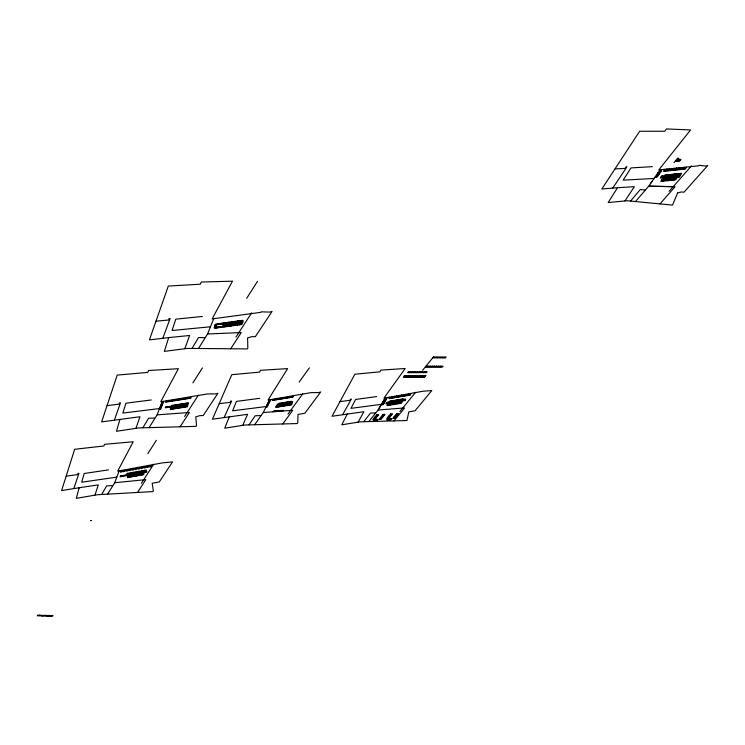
<?xml version="1.0" encoding="UTF-8"?>
<svg xmlns="http://www.w3.org/2000/svg" width="745" height="745" viewBox="0 0 745 745"><rect width="100%" height="100%" fill="white"/><g stroke="black" fill="none" stroke-linecap="round" stroke-linejoin="round"><path stroke-width="1.12" d="M91.002 520.634L91.02 520.485M129.276 477.266L129.658 475.841M130.915 476.977L131.288 475.552M134.798 476.279L135.19 474.854M136.428 475.99L136.819 474.565M140.311 475.301L140.703 473.876M141.932 475.012L142.323 473.587M166.759 401.965L166.927 401.378M166.573 407.515L166.74 406.928M169.637 401.508L169.804 400.922M169.432 407.059L169.599 406.472M172.505 401.052L172.672 400.465M173.054 405.289L171.648 406.072M171.955 409.238L172.421 407.627M175.364 400.605L175.541 400.018M174.181 405.774L174.386 405.075L171.816 405.485L171.35 407.115L187.982 404.451L188.262 403.529M173.66 408.968L174.125 407.347M174.47 405.727L174.665 405.038L177.226 404.628L177.031 405.317M175.904 404.833L174.498 405.615M178.223 400.149L178.4 399.562M119.973 419.286L116.462 431.299L138.449 427.937L196 426.354L196.531 425.553L195.777 416.837L199.865 415.635L203.189 415.561L217.968 393.211L215.743 393.872L207.445 393.947L160.752 401.732L178.39 368.701L148.534 370.516L147.761 372.398L117.216 375.108L101.618 421.903L139.939 416.753L135.99 428.263M177.31 405.28L177.515 404.582L180.076 404.172L179.871 404.87M178.744 404.386L177.347 405.159M178.185 408.241L178.66 406.63M181.082 399.702L181.249 399.115M180.15 404.824L180.355 404.125L182.907 403.725L182.702 404.414M179.88 407.971L180.365 406.351M181.584 403.93L180.188 404.712M183.931 399.246L184.099 398.668M182.981 404.367L183.196 403.678L185.738 403.269L185.533 403.967M184.415 403.483L183.019 404.256M91.169 520.634L90.853 520.653M183.931 407.319L184.415 405.708M186.772 398.798L186.948 398.212M185.812 403.92L186.026 403.222L188.569 402.822L188.355 403.511L171.62 406.183M185.626 407.049L186.11 405.438M187.246 403.026L185.85 403.809M189.612 398.351L189.789 397.765M215.119 327.977L215.38 327.111L214.383 327.251M215.705 326.049L215.975 325.183L214.97 325.314M218.406 323.721L218.201 324.392L216.897 324.569M217.512 327.074L217.307 327.735L216.003 327.912M221.302 323.33L221.097 324.001L219.803 324.177M220.473 326.655L220.269 327.316L218.974 327.502M223.36 326.254L223.155 326.925L221.861 327.102M224.394 322.855L224.189 323.526L222.885 323.703M226.247 325.863L226.033 326.524L224.748 326.701M227.281 322.464L227.076 323.125L225.782 323.302M229.125 325.463L228.911 326.133L227.625 326.31M230.168 322.063L229.963 322.734L228.668 322.911M231.993 325.071L231.779 325.733L230.494 325.91M233.055 321.672L232.84 322.343L231.546 322.52M235.923 321.281L235.709 321.952L234.424 322.119M234.861 324.68L234.647 325.341L233.362 325.518M94.978 495.099L98.284 484.911L79.249 487.714M237.72 324.289L237.506 324.95L236.23 325.127M238.791 320.89L238.577 321.551L237.292 321.728M241.659 320.499L241.445 321.16L240.16 321.337M240.728 323.87L240.505 324.531L239.229 324.708M73.811 488.552L78.942 473.345L77.955 473.42L77.759 474.556L66.193 476.185M242.041 321.523L241.743 322.389L242.73 322.259M114.395 420.031L120.467 402.84L119.442 402.887L119.172 404.181L107.084 405.615M184.834 348.669L189.602 335.492L168.78 337.587M162.829 338.239L170.13 318.515L169.059 318.525L168.705 320.015L156.022 321.179M107.615 494.14L114.739 482.723L119.144 470.887M273.452 400.251L274.812 399.506M149.121 427.63L157.093 414.863L162.27 401.499M276.097 399.814L277.457 399.069M159.598 409.294L160.836 408.418M160.333 407.403L161.572 406.528M161.069 405.522L162.308 404.647M161.749 403.762L162.997 402.877M278.732 399.385L280.101 398.64M277.336 407.189L277.941 405.653M278.639 404.069L278.9 403.408L281.256 403.017L280.995 403.678M281.377 398.957L282.737 398.212M280.036 403.222L278.677 403.958M278.909 406.938L279.505 405.392M281.256 403.641L281.517 402.98L283.882 402.589L283.612 403.25M284.003 398.528L285.363 397.783M282.653 402.794L281.303 403.529M283.882 403.213L284.143 402.542L286.49 402.16L286.229 402.822M283.072 406.249L283.687 404.703M229.292 416.725L224.757 428.179L244.984 425.004L297.199 423.56L297.767 422.806L298.037 414.471L304.891 413.252L320.695 391.945L318.609 392.578L311.103 392.634L268.051 400.028L287.617 368.607L260.508 370.33L259.595 372.118L231.797 374.679L212.446 419.193L247.582 414.332L242.73 425.311M286.629 398.1L287.989 397.364M285.27 402.356L283.92 403.101M284.637 405.988L285.251 404.451M286.49 402.784L286.76 402.114L289.107 401.732L288.837 402.393M289.256 397.681L290.615 396.936M287.887 401.928L286.536 402.673M289.097 402.356L289.367 401.685L291.714 401.304L291.444 401.965M288.371 405.373L288.986 403.837M291.872 397.253L293.232 396.508M290.494 401.499L289.144 402.244M289.926 405.112L290.55 403.576M198.515 348.474L207.548 333.993L213.731 318.702M224.171 417.424L231.593 401.052L230.661 401.089L230.28 402.319L219.226 403.678M254.66 424.724L263.283 412.534L269.448 399.804M266.17 407.236L267.38 406.397M267.036 405.438L268.265 404.6M267.911 403.641L269.131 402.803M268.731 401.955L269.951 401.117M389.588 397.225L388.881 398.649L391.05 398.286L391.758 396.862M387.67 402.337L386.366 403.036M390.007 398.463L391.311 397.756M392 396.815L391.293 398.249L393.453 397.886L394.161 396.452M390.585 401.071L389.29 401.769M388.462 405.429L389.188 403.967M392.41 398.053L393.714 397.355M391.004 402.3L391.702 400.885L389.551 401.248L388.434 403.501L402.43 401.127L403.65 398.864L401.508 399.227L400.791 400.642M389.896 405.187L390.622 403.725M391.246 402.253L391.945 400.838L394.105 400.475L393.397 401.89M394.403 396.415L393.695 397.839L395.856 397.476L396.563 396.051M392.988 400.67L391.684 401.369M394.813 397.653L396.117 396.955M393.639 401.853L394.338 400.438L396.498 400.074L395.781 401.49M396.806 396.014L396.098 397.439L398.249 397.076L398.966 395.651M395.381 400.261L394.077 400.959M397.215 397.253L398.519 396.545M393.705 404.535L394.431 403.073M396.023 401.443L396.731 400.037L398.882 399.665L398.165 401.08M399.208 395.604L398.491 397.038L400.642 396.675L401.359 395.25M395.129 404.293L395.865 402.831M397.765 399.86L396.47 400.559M399.609 396.843L400.912 396.144M398.407 401.043L399.124 399.627L401.266 399.264L400.549 400.68M401.602 395.204L400.885 396.629L403.036 396.275L403.753 394.841M400.158 399.45L398.854 400.149M402.002 396.442L403.296 395.744M398.538 403.706L399.273 402.253M347.3 413.95L341.806 424.808L360.208 421.828L406.938 420.534L408.809 411.901L415.077 410.756L431.793 390.576L423.151 391.227L383.889 398.184L405.206 368.505L380.9 370.125L379.866 371.82L354.871 374.223L332.019 416.269L363.877 411.706L358.159 422.108M403.995 394.803L403.269 396.228L405.42 395.865L406.146 394.44M399.963 403.464L400.698 402.011M402.533 399.05L401.238 399.748M404.386 396.042L405.69 395.344M406.379 394.403L405.662 395.828L407.804 395.465L408.53 394.04M404.945 399.273L404.6 399.953L405.392 399.823M406.77 395.642L408.074 394.943M408.763 394.003L408.037 395.427L410.178 395.064L410.905 393.649M409.154 395.241L410.448 394.543M342.663 414.611L351.342 399.115L350.513 399.162L350.01 400.326L340.027 401.592M368.859 421.568L378.078 410.029L385.156 397.97M382.427 404.712L383.619 403.92M383.368 403.12L384.56 402.328M384.308 401.518L385.5 400.717M385.258 399.907L386.45 399.115M385.947 399.972L385.091 401.415L382.977 401.676M101.627 494.429L106.684 485.926L112.542 485.61M142.91 427.732L148.581 418.224L154.653 418.075M192.061 348.343L198.505 337.55L204.828 337.634M273.089 411.789L273.499 411.119L275.734 410.942L275.333 411.622M274.579 411.035L273.154 411.678M275.734 411.585L276.144 410.914L278.379 410.746L277.969 411.417M277.214 410.83L275.799 411.473M278.22 411.398L278.63 410.728L280.856 410.551L280.446 411.231M279.701 410.644L278.285 411.287M280.669 411.212L281.079 410.542L283.305 410.365L282.904 411.035M282.15 410.458L280.744 411.1M664.615 169.339L663.395 171.303L665.62 171.071L666.84 169.115M664.549 171.182L666.077 170.344M662.64 176.025L661.122 176.854M667.092 169.087L665.872 171.052L668.088 170.819L669.317 168.854M667.017 170.931L668.544 170.093M665.834 175.01L664.326 175.839M669.559 168.836L668.339 170.791L670.556 170.558L671.785 168.603M662.268 181.268L663.516 179.266M669.485 170.67L671.012 169.832M663.739 181.109L664.987 179.107M668.293 174.749L666.784 175.578M672.027 168.575L670.807 170.54L673.024 170.307L674.244 168.351M671.953 170.419L673.471 169.581M674.495 168.323L673.266 170.279L675.473 170.046L676.711 168.091M670.751 174.488L669.234 175.317M667.641 180.69L668.898 178.688M674.411 170.158L675.929 169.329M669.112 180.532L670.37 178.539M676.954 168.072L675.724 170.028L677.931 169.795L679.161 167.839M673.201 174.237L671.692 175.066M676.87 169.907L678.388 169.068M675.65 173.976L674.141 174.805M679.412 167.821L678.173 169.767L680.381 169.543L681.619 167.588M672.605 180.16L673.862 178.167M679.319 169.655L680.837 168.817M674.067 180.001L675.324 178.008M678.09 173.715L676.581 174.544M681.861 167.56L680.623 169.515L682.82 169.292L684.059 167.336M681.768 169.394L683.286 168.566M684.31 167.308L683.072 169.264L685.26 169.031L686.508 167.085M680.539 173.464L679.03 174.283M679.496 175.578L678.909 176.5L679.719 176.416M147.845 453.64L156.32 440.332M192.899 382.846L202.407 367.918M246.707 298.298L257.519 281.312M684.208 169.143L685.726 168.314M141.373 483.291L153.694 464.237M184.602 416.474L198.375 395.185M236.016 337.001L251.624 312.872M137.499 492.464L145.824 479.631L114.739 482.723M180.104 426.792L189.398 412.469L157.093 414.863M230.726 348.762L241.24 332.559L207.548 333.993M624.99 200.871L634.368 186.706L617.586 187.693M612.772 188.029L626.927 166.871L626.098 166.815L625.185 168.435L615.025 168.901M249.035 424.808L255.218 415.747L260.731 415.608M635.513 201.532L648.699 186.203L660.051 169.823M656.392 176.984L657.844 176.006M657.909 174.805L659.353 173.827M659.418 172.617L660.871 171.639M299.164 382.055L309.38 367.862M287.97 414.108L302.759 393.807M282.765 423.961L292.748 410.29L263.283 412.534M363.839 421.651L370.488 413.056L375.415 412.935M404.312 377.138L405.708 376.57M408.763 372.649L410.16 372.081M406.5 377.128L407.897 376.56M411.166 372.64L412.572 372.072M373.888 419.519L375.238 418.96M375.135 417.954L376.486 417.405M376.644 416.073L377.994 415.524M374.167 419.5L373.022 420.925L374.949 420.869L376.272 419.444L378.199 419.398L377.063 420.813L375.135 420.869M373.739 420.906L374.288 420.227L373.571 420.245M374.819 419.491L375.955 418.066L374.018 418.122L372.882 419.547L376.095 419.454M408.679 377.119L410.076 376.551M413.568 372.64L414.974 372.062M410.858 377.1L412.255 376.542M375.843 420.851L376.393 420.161L375.685 420.18M415.971 372.63L417.368 372.062M380.397 417.712L381.552 416.287L383.47 416.231L382.325 417.656L380.295 417.843L379.149 419.258L381.067 419.212L382.213 417.787M413.028 377.091L414.425 376.523M380.146 419.239L381.496 418.69M381.403 417.684L382.753 417.135M382.911 415.803L384.262 415.254M418.364 372.621L419.761 372.053M415.198 377.082L416.595 376.514M420.748 372.612L422.136 372.044M422.583 370.367L433.609 356.734M417.368 377.072L418.755 376.504M426.373 366.931L427.779 366.363M419.528 377.063L420.916 376.495M423.123 372.602L424.52 372.044M428.543 366.931L429.94 366.363M387.67 418.643L389.011 418.094M388.927 417.088L390.268 416.539M390.445 415.216L391.796 414.667M387.94 418.625L386.795 420.04L388.704 419.994L389.849 418.578L386.683 418.662L387.828 417.247L389.737 417.2L388.583 418.615M421.679 377.045L423.067 376.486M425.497 372.602L426.885 372.034M387.502 420.022L388.052 419.342L387.344 419.361M430.703 366.931L432.1 366.363M423.831 377.035L425.209 376.476M389.579 419.966L390.138 419.286L389.43 419.305M432.854 366.931L434.251 366.363M435.006 366.931L436.402 366.363M393.854 418.364L395.185 417.815M395.111 416.818L396.452 416.269M396.638 414.956L397.979 414.406M399.869 411.547L415.58 392.326M437.157 366.931L438.544 366.363M394.003 420.897L404.61 407.925L378.078 410.029M439.289 366.931L440.686 366.363M441.431 366.931L442.819 366.363M630.643 200.973L640.253 189.537L645.049 190.022M674.029 162.643L678.043 157.996M676.683 161.19L678.462 159.132M677.941 161.348L679.719 159.29M669.122 191.316L691.5 165.818M659.968 203.907L675.035 186.762L648.699 186.203M37.772 615.296L37.25 615.798L39.671 615.323L37.772 615.296L38.6 615.398L38.163 615.817M40.211 615.854L40.64 615.426L39.727 615.417M42.251 615.892L42.679 615.463L41.767 615.454M43.75 615.398L41.338 615.873L44.709 615.5L44.281 615.919M46.311 615.957L46.739 615.538L45.836 615.519M47.28 615.975L47.801 615.472M47.419 615.975L47.941 615.472M48.332 615.994L48.76 615.575L47.857 615.556M49.3 616.013L49.962 615.51M50.343 616.031L50.781 615.603L49.878 615.593M50.66 616.031L51.172 615.528M51.321 616.04L51.843 615.538M51.554 616.05L51.992 615.631L51.088 615.612M127.833 476.847L132.731 475.971M133.364 475.859L138.253 474.993M138.877 474.872L143.748 474.006M388.843 402.663L402.933 400.279M387.391 404.945L391.693 404.209M392.634 404.051L396.927 403.315M397.485 403.222L401.76 402.496M276.06 406.686L280.781 405.904M281.815 405.736L286.508 404.963M287.114 404.861L291.798 404.088M170.484 408.707L175.597 407.887M176.723 407.711L181.817 406.891M182.478 406.789L187.554 405.969M108.491 469.881L84.213 473.494L81.689 482.211L116.704 477.145M214.709 326.18L215.91 326.021M214.662 326.319L215.864 326.152M376.672 396.573L355.635 399.45L350.997 408.353L381.319 404.339M259.698 398.333L236.472 401.397L232.608 410.802L266.086 406.537M151.282 399.963L125.924 403.194L122.869 413.075L159.411 408.558M379.131 408.223L380.378 406.109M382.883 401.844L384.997 401.574L384.15 403.017L382.036 403.278M381.943 403.445L384.057 403.175L383.209 404.61L381.095 404.88M384.774 398.622L386.897 398.361L386.04 399.814L383.824 400.233M661.42 180.42L665.834 179.955M666.803 179.843L671.198 179.377M671.776 179.312L676.153 178.847M663.562 177.059L665.769 176.826L666.989 174.889L664.773 175.122L662.873 178.325L677.27 176.788L679.226 173.594L677.037 173.827L675.808 175.764L678.006 175.531M663.59 177.17L677.997 175.643M202.389 316.457L175.792 319.158L172.058 330.51L210.341 326.785M652.387 166.647L630.959 167.932L623.165 180.141L653.961 178.474M652.387 180.877L650.394 183.754M655.051 177.04L657.183 176.947L658.543 174.991L656.41 175.084M658.077 172.682L660.219 172.589L661.588 170.614L659.437 170.707M657.919 172.896L660.061 172.803L658.701 174.768L656.559 174.861M425.917 366.251L427.863 366.251L427.313 366.931L425.367 366.931M433.432 356.948L446.125 357.013L445.37 357.935L432.687 357.87M650.106 186.157L671.943 186.613M675.417 161.032L679.198 161.497L680.977 159.439L677.205 158.974M676.311 160.007L680.083 160.473M120.718 471.213L120.476 472.144L122.133 471.855L122.366 470.924L120.718 471.213M120.383 475.943L120.15 476.865L121.789 476.567L122.031 475.645L120.383 475.943M123.661 470.691L123.419 471.622L125.067 471.334L125.309 470.402L123.661 470.691M123.055 475.515L122.823 476.437L124.462 476.139L124.704 475.217L123.055 475.515M126.594 470.179L126.352 471.11L128 470.812L128.242 469.881L126.594 470.179M125.626 475.049L125.383 475.971L127.023 475.683L127.265 474.761L125.626 475.049M127.19 473.364L126.948 474.295L128.587 473.997L128.829 473.075L127.19 473.364M129.518 469.657L129.276 470.589L130.924 470.3L131.167 469.369L129.518 469.657M128.019 476.13L127.646 477.564L132.545 476.688L132.927 475.263L128.019 476.13M128.373 474.686L128.159 475.506L144.092 472.665L144.316 471.846L128.373 474.686M130.105 472.851L129.863 473.773L131.502 473.485L131.744 472.563L130.105 472.851M132.442 469.145L132.2 470.076L133.839 469.788L134.091 468.856L132.442 469.145M133.02 472.33L132.768 473.252L134.407 472.963L134.659 472.041L133.02 472.33M133.56 475.142L133.178 476.577L138.058 475.701L138.449 474.276L133.56 475.142M135.367 468.624L135.115 469.555L136.754 469.266L137.006 468.335L135.367 468.624M135.925 471.818L135.674 472.74L137.313 472.451L137.564 471.529L135.925 471.818M79.166 487.733L76.279 498.349L97.334 494.745L152.855 491.598L153.33 490.881L152.194 483.263L159.3 481.913L172.533 461.909L162.401 462.878L117.691 471.129L133.206 441.776L104.561 444.309L103.9 445.976L74.658 449.291L61.602 490.582L79.166 487.733M138.281 468.111L138.03 469.043L139.669 468.754L139.92 467.823L138.281 468.111M138.831 471.306L138.579 472.228L140.209 471.939L140.46 471.008L138.831 471.306M139.073 474.165L138.682 475.589L143.552 474.723L143.943 473.299L139.073 474.165M141.196 467.599L140.935 468.531L142.565 468.242L142.826 467.311L141.196 467.599M141.727 470.784L141.475 471.706L143.096 471.417L143.357 470.495L141.727 470.784M144.092 467.087L143.841 468.018L145.471 467.73L145.731 466.798L144.092 467.087M144.623 470.272L144.362 471.194L145.983 470.905L146.243 469.983L144.623 470.272M145.256 471.604L144.996 472.526L146.616 472.237L146.877 471.315L145.256 471.604M146.998 466.575L146.737 467.506L148.367 467.217L148.627 466.286L146.998 466.575M165.614 401.471L165.418 402.17L168.007 401.769L168.202 401.061L165.614 401.471M165.502 407.133L165.306 407.822L167.876 407.413L168.072 406.714L165.502 407.133M149.894 466.063L149.624 466.994L151.254 466.705L151.514 465.774L149.894 466.063M168.491 401.015L168.296 401.723L170.875 401.313L171.08 400.605L168.491 401.015M168.361 406.677L168.165 407.366L170.726 406.956L170.931 406.267L168.361 406.677M171.369 400.559L171.164 401.266L173.743 400.857L173.948 400.158L171.369 400.559M170.717 407.897L170.251 409.517L175.364 408.698L175.829 407.077L170.717 407.897M174.237 400.112L174.032 400.81L176.602 400.41L176.807 399.702L174.237 400.112M177.096 399.655L176.891 400.363L179.461 399.953L179.666 399.255L177.096 399.655M176.956 406.9L176.481 408.511L181.575 407.701L182.059 406.081L176.956 406.9M179.955 399.208L179.75 399.907L182.311 399.506L182.525 398.798L179.955 399.208M182.804 398.761L182.6 399.46L185.16 399.059L185.365 398.351L182.804 398.761M182.721 405.978L182.236 407.59L187.312 406.779L187.805 405.168L182.721 405.978M185.654 398.305L185.44 399.013L188.001 398.603L188.215 397.904L185.654 398.305M188.494 397.858L188.289 398.556L190.841 398.156L191.055 397.458L188.494 397.858M215.258 324.382L214.113 328.117L215.314 327.949L216.46 324.215L215.258 324.382M217.102 323.898L216.86 324.708L219.561 324.336L219.803 323.535L217.102 323.898M216.208 327.251L215.966 328.051L218.658 327.679L218.909 326.878L216.208 327.251M220.008 323.507L219.756 324.308L222.457 323.935L222.699 323.134L220.008 323.507M219.179 326.832L218.928 327.632L221.619 327.26L221.87 326.468L219.179 326.832M223.1 323.032L222.848 323.833L225.539 323.46L225.791 322.66L223.1 323.032M222.066 326.44L221.824 327.232L224.506 326.859L224.757 326.068L222.066 326.44M223.165 324.531L222.829 325.602L240.263 323.209L240.616 322.147L223.165 324.531M168.687 337.606L164.347 351.389L187.414 348.399L247.228 348.911L247.824 348.008L247.582 337.885L251.894 336.656L255.339 336.703L272.074 311.41L269.727 312.09L261.113 311.82L260.769 312.351L212.139 318.907L232.487 281.191L201.271 282.029L200.349 284.199L168.305 286.043L149.419 339.888L168.687 337.606M224.953 326.04L224.701 326.841L227.383 326.468L227.635 325.667L224.953 326.04M225.986 322.641L225.735 323.442L228.426 323.069L228.678 322.268L225.986 322.641M227.83 325.649L227.579 326.44L230.252 326.068L230.512 325.276L227.83 325.649M228.873 322.24L228.622 323.041L231.304 322.678L231.565 321.877L228.873 322.24M230.708 325.248L230.456 326.04L233.12 325.677L233.381 324.885L230.708 325.248M231.76 321.849L231.509 322.65L234.181 322.287L234.442 321.486L231.76 321.849M233.576 324.857L233.325 325.649L235.988 325.286L236.24 324.485L233.576 324.857M234.638 321.458L234.377 322.259L237.05 321.887L237.31 321.095L234.638 321.458M236.444 324.457L236.184 325.258L238.847 324.885L239.108 324.094L236.444 324.457M237.506 321.067L237.255 321.868L239.918 321.495L240.179 320.704L237.506 321.067M240.374 320.676L240.113 321.477L242.777 321.104L243.038 320.313L240.374 320.676M239.443 324.047L239.182 324.839L241.836 324.475L242.097 323.675L239.443 324.047M241.846 321.551L241.231 323.339L242.404 323.19L243.028 321.393L241.846 321.551M677.577 193.02L672.521 205.108L627.076 200.74L608.19 202.556L617.512 187.703L601.839 188.988L639.648 131.269L664.81 131.241L666.449 128.932L690.587 129.956L658.748 169.944L698.708 165.828L699.201 165.26L705.664 166.098L707.75 165.502L684.012 192.21L681.405 191.94L677.577 193.02M272.474 399.776L272.214 400.447L274.598 400.065L274.858 399.394L272.474 399.776M275.119 399.348L274.858 400.018L277.242 399.627L277.503 398.957L275.119 399.348M277.764 398.92L277.503 399.59L279.878 399.199L280.139 398.528L277.764 398.92M160.026 407.729L159.411 409.322L160.538 409.182L161.162 407.59L160.026 407.729M160.762 405.829L160.147 407.431L161.274 407.301L161.898 405.699L160.762 405.829M161.497 403.939L160.873 405.55L162.01 405.42L162.633 403.809L161.497 403.939M162.186 402.17L161.563 403.781L162.699 403.65L163.323 402.039L162.186 402.17M276.367 405.913L275.762 407.45L280.474 406.677L281.079 405.131L276.367 405.913M277.373 404.274L277.028 405.159L292.347 402.645L292.701 401.76L277.373 404.274M280.409 398.491L280.148 399.162L282.513 398.771L282.774 398.1L280.409 398.491M283.044 398.063L282.774 398.733L285.149 398.342L285.41 397.672L283.044 398.063M282.113 404.963L281.508 406.5L286.201 405.727L286.816 404.19L282.113 404.963M285.67 397.634L285.41 398.305L287.775 397.914L288.036 397.253L285.67 397.634M288.296 397.206L288.036 397.877L290.392 397.495L290.662 396.824L288.296 397.206M287.421 404.088L286.806 405.625L291.491 404.861L292.105 403.315L287.421 404.088M290.923 396.778L290.652 397.448L293.008 397.066L293.279 396.396L290.923 396.778M266.729 405.736L265.993 407.254L267.027 407.133L267.772 405.615L266.729 405.736M267.604 403.93L266.868 405.457L267.902 405.327L268.647 403.809L267.604 403.93M268.479 402.132L267.734 403.66L268.777 403.539L269.522 402.011L268.479 402.132M269.299 400.447L268.554 401.983L269.597 401.853L270.342 400.326L269.299 400.447M386.627 402.514L385.929 403.93L388.089 403.567L388.788 402.151L386.627 402.514M387.754 404.209L387.028 405.671L391.33 404.935L392.056 403.483L387.754 404.209M393.006 403.315L392.27 404.777L396.563 404.051L397.29 402.589L393.006 403.315M397.849 402.496L397.113 403.948L401.387 403.222L402.123 401.769L397.849 402.496M403.594 399.506L402.877 400.912L405.019 400.559L405.736 399.143L403.594 399.506M661.569 176.137L660.359 178.074L662.575 177.841L663.786 175.904L661.569 176.137M662.044 179.424L660.796 181.426L665.211 180.951L666.458 178.949L662.044 179.424M667.231 174.861L666.021 176.798L668.228 176.565L669.448 174.628L667.231 174.861M669.69 174.6L668.47 176.537L670.677 176.304L671.897 174.367L669.69 174.6M667.436 178.847L666.179 180.849L670.575 180.374L671.832 178.381L667.436 178.847M672.139 174.349L670.919 176.286L673.126 176.053L674.346 174.116L672.139 174.349M674.588 174.088L673.368 176.025L675.566 175.792L676.786 173.855L674.588 174.088M672.4 178.316L671.143 180.309L675.519 179.843L676.786 177.85L672.4 178.316M678.118 175.718L676.898 177.645L679.086 177.412L680.315 175.485L678.118 175.718M679.487 173.576L678.257 175.503L680.446 175.271L681.675 173.343L679.487 173.576M404.507 375.62L403.287 377.147L405.261 377.138L406.472 375.61L404.507 375.62M408.279 371.969L407.738 372.649L409.713 372.649L410.253 371.969L408.279 371.969M406.696 375.61L405.476 377.138L407.44 377.119L408.66 375.601L406.696 375.61M410.691 371.96L410.15 372.649L412.115 372.64L412.665 371.96L410.691 371.96M375.275 416.557L374.13 417.982L376.067 417.936L377.212 416.511L375.275 416.557M376.784 414.667L375.638 416.101L377.575 416.055L378.721 414.62L376.784 414.667M408.884 375.601L407.664 377.119L409.629 377.11L410.849 375.592L408.884 375.601M413.103 371.96L412.553 372.64L414.518 372.63L415.067 371.951L413.103 371.96M411.063 375.592L409.843 377.11L411.799 377.1L413.028 375.582L411.063 375.592M415.496 371.951L414.956 372.63L416.911 372.621L417.461 371.941L415.496 371.951M413.242 375.582L412.022 377.1L413.969 377.091L415.198 375.573L413.242 375.582M383.07 414.397L381.915 415.831L383.843 415.785L384.988 414.35L383.07 414.397M417.889 371.941L417.349 372.621L419.295 372.621L419.845 371.941L417.889 371.941M415.412 375.573L414.192 377.091L416.138 377.072L417.368 375.564L415.412 375.573M420.282 371.941L419.733 372.621L421.679 372.612L422.229 371.932L420.282 371.941M417.582 375.554L416.353 377.072L418.299 377.063L419.528 375.554L417.582 375.554M419.742 375.545L418.513 377.063L420.459 377.054L421.689 375.536L419.742 375.545M422.666 371.932L422.117 372.612L424.063 372.602L424.613 371.923L422.666 371.932M428.086 366.251L427.528 366.931L429.474 366.931L430.033 366.251L428.086 366.251M389.086 415.701L387.94 417.116L389.84 417.07L390.995 415.645L389.086 415.701M390.613 413.82L389.458 415.244L391.367 415.198L392.522 413.773L390.613 413.82M421.903 375.536L420.674 377.054L422.611 377.045L423.84 375.527L421.903 375.536M425.041 371.923L424.492 372.602L426.429 372.593L426.978 371.923L425.041 371.923M430.247 366.251L429.697 366.931L431.634 366.931L432.193 366.251L430.247 366.251M424.054 375.527L422.825 377.045L424.762 377.035L425.991 375.517L424.054 375.527M432.407 366.251L431.849 366.931L433.786 366.931L434.344 366.251L432.407 366.251M390.026 418.578L388.881 419.984L390.78 419.938L391.926 418.522L390.026 418.578M434.558 366.251L434 366.931L435.937 366.931L436.496 366.251L434.558 366.251M394.021 416.976L392.866 418.392L394.766 418.336L395.912 416.93L394.021 416.976M395.278 415.431L394.124 416.846L396.023 416.8L397.178 415.384L395.278 415.431M396.806 413.559L395.651 414.974L397.551 414.928L398.705 413.512L396.806 413.559M436.71 366.251L436.151 366.931L438.079 366.931L438.637 366.251L436.71 366.251M438.852 366.251L438.293 366.931L440.221 366.931L440.779 366.251L438.852 366.251M440.993 366.251L440.435 366.931L442.353 366.931L442.912 366.251L440.993 366.251M39.811 615.333L39.299 615.836L41.711 615.361L39.811 615.333M43.89 615.398L43.368 615.91L45.78 615.435L43.89 615.398M45.92 615.435L45.398 615.947L52.532 616.068L53.053 615.566L45.92 615.435"/></g></svg>
